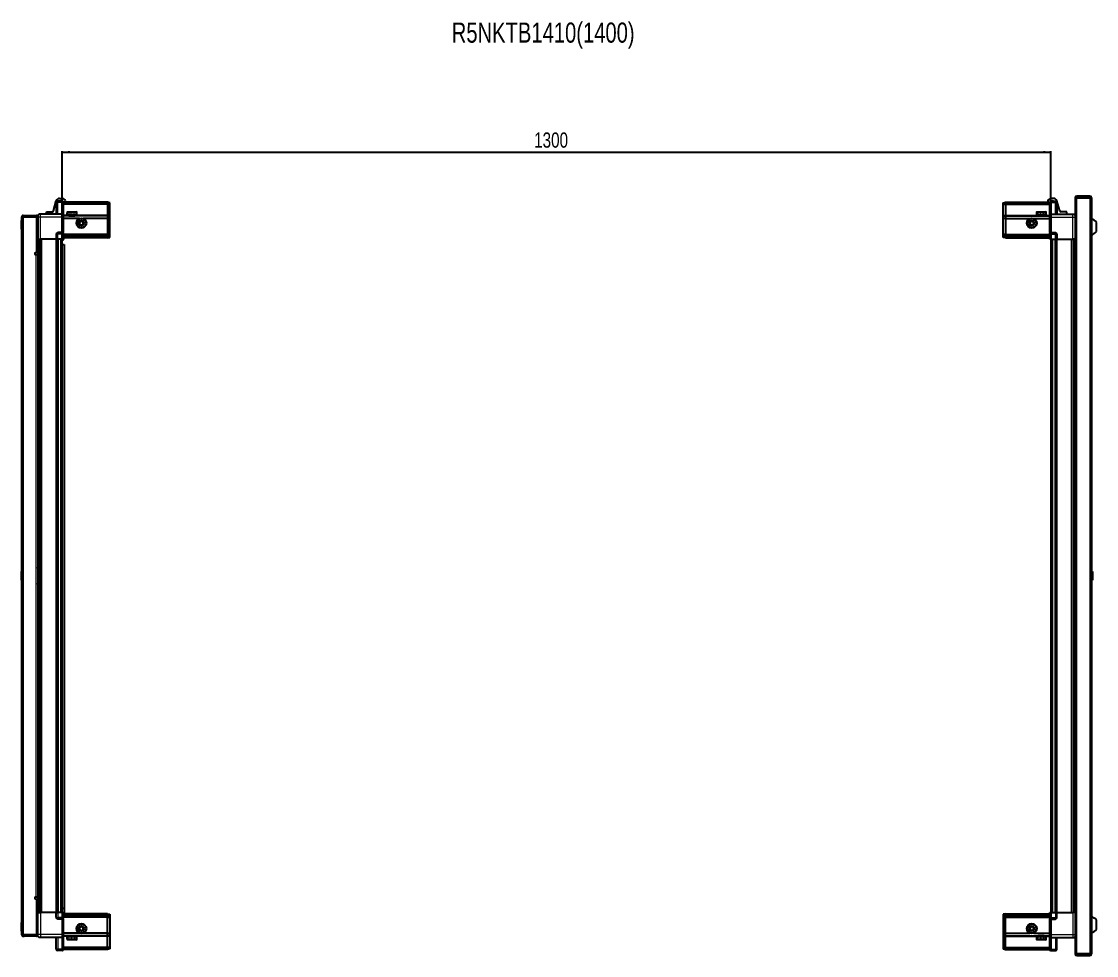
# Model space of a CAD drawing. Header units: millimetres. Extents: x 1219 to 6020, y -1044 to 1906.
# Drawn here: x 3003 to 4416, y 677 to 1906 of the extents above; entities that cross this region are included whole.
import ezdxf

# ---------------------------------------------------------------- set-up
doc = ezdxf.new("R2010")
doc.units = ezdxf.units.MM
doc.layers.add('FORMAT', color=7, linetype='Continuous')
doc.styles.add('SLDTEXTSTYLE0', font='TXT', dxfattribs={"width": 0.75})
doc.dimstyles.new('SLDDIMSTYLE0', dxfattribs={"dimtxt": 20, "dimasz": 10, "dimexe": 0, "dimexo": 0.0625, "dimgap": 5, "dimtad": 2, "dimdec": 1, "dimrnd": 1e-09, "dimzin": 12, "dimdsep": 46, "dimtxsty": 'SLDTEXTSTYLE0', "dimsah": 1, "dimcen": 0.09, "dimadec": 0, "dimazin": 3, "dimtfac": 1, "dimtofl": 0, "dimtmove": 0, "dimatfit": 3, "dimfxl": 0, "dimfrac": 2, "dimtolj": 1, "dimtzin": 12, "dimarcsym": 0})

# ---------------------------------------------------------------- blocks, each defined once
blk = doc.blocks.new('_D_6')
at = {"layer": 'FORMAT'}
for p, q in [((3056.5, 1619.3), (3056.5, 1734.8)), ((3056.5, 1733.8), (4356.5, 1733.8)), ((4356.5, 1619.3), (4356.5, 1734.8))]:
    blk.add_line(p, q, dxfattribs=at)
for points in [[(3056.5, 1733.8), (3066.5, 1732.3), (3066.5, 1735.4)], [(4356.5, 1733.8), (4346.5, 1735.4), (4346.5, 1732.3)]]:
    blk.add_solid(points, dxfattribs=at)
at = {"layer": 'FORMAT', "insert": (3676.9, 1759.6), "char_height": 20, "attachment_point": 1, "style": 'SLDTEXTSTYLE0'}
blk.add_mtext('1300', dxfattribs=at)

msp = doc.modelspace()

# ---------------------------------------------------------------- linework, layer by layer
at = {"color": 7, "linetype": 'Continuous', "lineweight": 25}
for p, q in [((3044.83, 1656.41), (3048.6, 1669.56)), ((3056.61, 1669.32), (3050.61, 1669.32)), ((3052.93, 1672.82), (3056.15, 1672.82)), ((3056.61, 1669.32), (3056.95, 1669.32)), ((3056.61, 1669.32), (3056.61, 1667.32)), ((3057.81, 1668.82), (3056.95, 1669.32)), ((3057.81, 1667.32), (3057.81, 1668.82)), ((3060.48, 1669.56), (3060.98, 1667.82)), ((4352.44, 1669.56), (4351.95, 1667.82)), ((4355.98, 1669.32), (4355.11, 1668.82)), ((4355.11, 1668.82), (4355.11, 1667.32)), ((4356.31, 1669.32), (4355.98, 1669.32)), ((4356.31, 1667.32), (4356.31, 1669.32)), ((4356.31, 1669.32), (4362.31, 1669.32)), ((4360, 1672.82), (4356.77, 1672.82)), ((4368.09, 1656.41), (4364.32, 1669.56)), ((4388.31, 1673.72), (4388.31, 1661.32)), ((4389.81, 1673.72), (4389.81, 1661.32)), ((4390.31, 1660.82), (4390.31, 1673.72)), ((4390.31, 1673.72), (4407.71, 1673.72)), ((4407.71, 1675.82), (4390.41, 1675.82)), ((4407.71, 1674.32), (4390.41, 1674.32)), ((4407.71, 1674.32), (4407.71, 1675.82)), ((4407.71, 1673.72), (4409.81, 1673.72)), ((4409.81, 1673.72), (4409.81, 678.92)), ((3035.66, 1652.32), (3035.66, 1655.32)), ((3035.66, 1655.32), (3043.39, 1655.32)), ((3048.61, 1667.32), (3048.61, 1652.32)), ((3056.61, 1652.52), (3056.61, 1667.32)), ((3056.61, 1652.52), (3056.61, 1667.32)), ((3116.11, 1667.82), (3057.81, 1667.82)), ((3057.81, 1667.32), (3057.81, 1652.52)), ((3116.11, 1665.32), (3057.81, 1665.32)), ((3062.61, 1654.22), (3062.61, 1651.82)), ((3063.41, 1655.02), (3070.58, 1655.02)), ((3070.58, 1655.02), (3074.81, 1655.02)), ((3075.61, 1651.82), (3075.61, 1654.22)), ((3116.11, 1667.82), (3116.11, 1665.32)), ((3119.11, 1667.02), (3116.11, 1667.82)), ((3116.11, 1665.32), (3116.11, 1650.82)), ((3119.11, 1665.17), (3116.11, 1665.32)), ((3119.11, 1665.17), (3119.11, 1667.02)), ((3119.11, 1650.82), (3119.11, 1665.17)), ((4293.81, 1667.02), (4296.81, 1667.82)), ((4293.81, 1665.17), (4293.81, 1667.02)), ((4293.81, 1665.17), (4296.81, 1665.32)), ((4293.81, 1650.82), (4293.81, 1665.17)), ((4296.81, 1667.82), (4296.81, 1665.32)), ((4296.81, 1667.82), (4355.11, 1667.82)), ((4296.81, 1665.32), (4296.81, 1650.82)), ((4296.81, 1665.32), (4355.11, 1665.32)), ((4337.31, 1654.22), (4337.31, 1651.32)), ((4338.11, 1655.02), (4349.51, 1655.02)), ((4350.31, 1651.32), (4350.31, 1654.22)), ((4355.11, 1652.52), (4355.11, 1667.32)), ((4356.31, 1667.32), (4356.31, 1652.52)), ((4364.31, 1667.32), (4364.31, 1652.32)), ((4377.26, 1655.32), (4369.53, 1655.32)), ((4377.26, 1652.32), (4377.26, 1655.32)), ((4388.21, 1660.82), (4388.21, 691.82)), ((4388.21, 1660.82), (4390.31, 1660.82)), ((4388.31, 1661.32), (4389.81, 1661.32)), ((3003.11, 1643.96), (3002.81, 1643.96)), ((3002.81, 1632.39), (3002.81, 1643.96)), ((3004.61, 1648.47), (3003.11, 1648.47)), ((3003.11, 1647.97), (3003.11, 1648.47)), ((3003.11, 704.67), (3003.11, 1647.97)), ((3005.21, 1649.07), (3005.21, 1650.57)), ((3005.21, 1650.57), (3006.11, 1650.57)), ((3005.21, 1649.07), (3006.11, 1649.07)), ((3005.21, 1648.57), (3022.61, 1648.57)), ((3006.11, 1649.07), (3006.11, 1650.57)), ((3006.11, 1650.57), (3022.61, 1650.57)), ((3006.11, 1649.07), (3022.61, 1649.07)), ((3022.61, 1649.07), (3022.61, 1650.57)), ((3024.11, 1648.57), (3022.61, 1648.57)), ((3022.61, 1648.57), (3022.61, 1601.07)), ((3024.11, 1648.32), (3024.11, 1619.32)), ((3056.61, 1652.32), (3027.61, 1652.32)), ((3056.61, 1652.32), (3056.61, 1652.52)), ((3056.61, 1652.32), (3057.81, 1652.32)), ((3056.61, 1648.32), (3056.61, 1652.32)), ((3056.61, 1628.02), (3056.61, 1648.32)), ((3057.81, 1652.52), (3057.81, 1652.32)), ((3057.81, 1652.32), (3057.81, 1648.32)), ((3116.11, 1649.82), (3057.81, 1649.82)), ((3057.81, 1648.32), (3057.81, 1628.02)), ((3079.11, 1646.32), (3057.81, 1646.32)), ((3062.61, 1651.82), (3062.61, 1651.32)), ((3062.61, 1651.32), (3062.75, 1651.32)), ((3062.94, 1651.82), (3062.75, 1651.82)), ((3062.75, 1651.82), (3062.75, 1651.32)), ((3062.75, 1651.32), (3062.94, 1651.32)), ((3062.94, 1651.82), (3062.94, 1651.32)), ((3062.94, 1651.32), (3063.46, 1651.32)), ((3063.86, 1651.82), (3063.46, 1651.82)), ((3063.46, 1651.82), (3063.46, 1651.32)), ((3063.46, 1651.32), (3063.86, 1651.32)), ((3063.86, 1651.82), (3063.86, 1651.32)), ((3063.86, 1651.32), (3064.73, 1651.32)), ((3064.71, 1651.32), (3064.71, 1651.22)), ((3064.71, 1651.22), (3073.51, 1651.22)), ((3065.31, 1651.82), (3064.73, 1651.82)), ((3064.73, 1651.82), (3064.73, 1651.32)), ((3064.73, 1651.32), (3065.31, 1651.32)), ((3065.11, 1650.82), (3065.8, 1650.34)), ((3065.11, 1650.82), (3070.14, 1650.82)), ((3065.8, 1650.34), (3065.11, 1649.86)), ((3065.11, 1649.86), (3065.11, 1649.82)), ((3065.11, 1649.86), (3070.14, 1649.86)), ((3065.31, 1651.82), (3065.31, 1651.32)), ((3065.31, 1651.32), (3066.43, 1651.32)), ((3065.8, 1650.34), (3069.96, 1650.34)), ((3067.12, 1651.82), (3066.43, 1651.82)), ((3066.43, 1651.82), (3066.43, 1651.32)), ((3066.43, 1651.32), (3067.12, 1651.32)), ((3067.12, 1651.82), (3067.12, 1651.32)), ((3067.12, 1651.32), (3068.39, 1651.32)), ((3069.13, 1651.82), (3068.39, 1651.82)), ((3068.39, 1651.82), (3068.39, 1651.32)), ((3068.39, 1651.32), (3068.63, 1651.32)), ((3068.63, 1651.82), (3068.63, 1651.32)), ((3069.12, 1651.82), (3069.12, 1651.32)), ((3069.12, 1651.32), (3069.13, 1651.32)), ((3069.13, 1651.82), (3069.13, 1651.32)), ((3069.13, 1651.32), (3070.43, 1651.32)), ((3069.96, 1650.34), (3072.42, 1650.34)), ((3070.14, 1650.82), (3073.11, 1650.82)), ((3070.14, 1649.86), (3073.11, 1649.86)), ((3071.14, 1651.82), (3070.43, 1651.82)), ((3070.43, 1651.82), (3070.43, 1651.32)), ((3070.48, 1651.82), (3070.48, 1651.32)), ((3070.48, 1651.32), (3071.14, 1651.32)), ((3071.14, 1651.82), (3071.14, 1651.32)), ((3071.14, 1651.32), (3072.33, 1651.32)), ((3072.95, 1651.82), (3072.33, 1651.82)), ((3072.33, 1651.82), (3072.33, 1651.32)), ((3072.33, 1651.32), (3072.95, 1651.32)), ((3072.42, 1650.34), (3073.11, 1650.82)), ((3073.11, 1649.86), (3072.42, 1650.34)), ((3072.95, 1651.82), (3072.95, 1651.32)), ((3072.95, 1651.32), (3073.92, 1651.32)), ((3073.11, 1649.82), (3073.11, 1649.86)), ((3073.51, 1651.22), (3073.51, 1651.32)), ((3074.38, 1651.82), (3073.92, 1651.82)), ((3073.92, 1651.82), (3073.92, 1651.32)), ((3073.92, 1651.32), (3074.38, 1651.32)), ((3074.38, 1651.82), (3074.38, 1651.32)), ((3074.38, 1651.32), (3075.03, 1651.32)), ((3075.3, 1651.82), (3075.03, 1651.82)), ((3075.03, 1651.82), (3075.03, 1651.32)), ((3075.03, 1651.32), (3075.3, 1651.32)), ((3075.3, 1651.82), (3075.3, 1651.32)), ((3075.3, 1651.32), (3075.57, 1651.32)), ((3075.61, 1651.82), (3075.57, 1651.82)), ((3075.57, 1651.82), (3075.57, 1651.32)), ((3075.57, 1651.32), (3075.61, 1651.32)), ((3075.61, 1651.82), (3075.61, 1651.32)), ((3116.11, 1646.32), (3084.11, 1646.32)), ((3116.11, 1650.82), (3116.11, 1649.82)), ((3116.11, 1649.82), (3116.11, 1646.32)), ((3119.11, 1649.02), (3116.11, 1649.82)), ((3116.11, 1646.32), (3116.11, 1625.82)), ((3116.11, 1646.32), (3119.11, 1645.99)), ((3119.11, 1649.02), (3119.11, 1650.82)), ((3119.11, 1645.99), (3119.11, 1649.02)), ((3119.11, 1625.82), (3119.11, 1645.99)), ((4293.81, 1649.02), (4293.81, 1650.82)), ((4293.81, 1649.02), (4296.81, 1649.82)), ((4293.81, 1645.99), (4293.81, 1649.02)), ((4296.81, 1646.32), (4293.81, 1645.99)), ((4293.81, 1625.82), (4293.81, 1645.99)), ((4296.81, 1650.82), (4296.81, 1649.82)), ((4296.81, 1649.82), (4296.81, 1646.32)), ((4296.81, 1649.82), (4355.11, 1649.82)), ((4296.81, 1646.32), (4296.81, 1625.82)), ((4296.81, 1646.32), (4328.81, 1646.32)), ((4333.81, 1646.32), (4355.11, 1646.32)), ((4337.31, 1651.32), (4337.35, 1651.32)), ((4337.47, 1651.82), (4337.35, 1651.82)), ((4337.35, 1651.82), (4337.35, 1651.32)), ((4337.35, 1651.32), (4337.47, 1651.32)), ((4337.47, 1651.82), (4337.47, 1651.32)), ((4337.47, 1651.32), (4337.88, 1651.32)), ((4338.22, 1651.82), (4337.88, 1651.82)), ((4337.88, 1651.82), (4337.88, 1651.32)), ((4337.88, 1651.32), (4338.22, 1651.32)), ((4338.22, 1651.82), (4338.22, 1651.32)), ((4338.22, 1651.32), (4338.99, 1651.32)), ((4339.52, 1651.82), (4338.99, 1651.82)), ((4338.99, 1651.82), (4338.99, 1651.32)), ((4338.99, 1651.32), (4339.52, 1651.32)), ((4339.41, 1651.32), (4339.41, 1651.22)), ((4339.41, 1651.22), (4348.21, 1651.22)), ((4339.52, 1651.82), (4339.52, 1651.32)), ((4339.52, 1651.32), (4340.57, 1651.32)), ((4339.81, 1650.82), (4340.5, 1650.34)), ((4339.81, 1650.82), (4347.81, 1650.82)), ((4340.5, 1650.34), (4339.81, 1649.86)), ((4339.81, 1649.86), (4339.81, 1649.82)), ((4339.81, 1649.86), (4347.81, 1649.86)), ((4340.5, 1650.34), (4347.12, 1650.34)), ((4341.23, 1651.82), (4340.57, 1651.82)), ((4340.57, 1651.82), (4340.57, 1651.32)), ((4340.57, 1651.32), (4341.23, 1651.32)), ((4341.23, 1651.82), (4341.23, 1651.32)), ((4341.23, 1651.32), (4342.47, 1651.32)), ((4343.2, 1651.82), (4342.47, 1651.82)), ((4342.47, 1651.82), (4342.47, 1651.32)), ((4342.47, 1651.32), (4342.91, 1651.32)), ((4342.91, 1651.82), (4342.91, 1651.32)), ((4343.2, 1651.82), (4343.2, 1651.32)), ((4343.2, 1651.32), (4344.5, 1651.32)), ((4345.23, 1651.82), (4344.5, 1651.82)), ((4344.5, 1651.82), (4344.5, 1651.32)), ((4344.77, 1651.82), (4344.77, 1651.32)), ((4344.77, 1651.32), (4345.23, 1651.32)), ((4345.23, 1651.82), (4345.23, 1651.32)), ((4345.23, 1651.32), (4346.47, 1651.32)), ((4347.12, 1651.82), (4346.47, 1651.82)), ((4346.47, 1651.82), (4346.47, 1651.32)), ((4346.47, 1651.32), (4347.12, 1651.32)), ((4347.12, 1651.82), (4347.12, 1651.32)), ((4347.12, 1651.32), (4348.17, 1651.32)), ((4347.12, 1650.34), (4347.81, 1650.82)), ((4347.81, 1649.86), (4347.12, 1650.34)), ((4347.81, 1649.82), (4347.81, 1649.86)), ((4348.69, 1651.82), (4348.17, 1651.82)), ((4348.17, 1651.82), (4348.17, 1651.32)), ((4348.17, 1651.32), (4348.69, 1651.32)), ((4348.21, 1651.22), (4348.21, 1651.32)), ((4348.69, 1651.82), (4348.69, 1651.32)), ((4348.69, 1651.32), (4349.45, 1651.32)), ((4349.78, 1651.82), (4349.45, 1651.82)), ((4349.45, 1651.82), (4349.45, 1651.32)), ((4349.45, 1651.32), (4349.78, 1651.32)), ((4349.78, 1651.82), (4349.78, 1651.32)), ((4349.78, 1651.32), (4350.17, 1651.32)), ((4350.28, 1651.82), (4350.17, 1651.82)), ((4350.17, 1651.82), (4350.17, 1651.32)), ((4350.17, 1651.32), (4350.28, 1651.32)), ((4350.28, 1651.82), (4350.28, 1651.32)), ((4350.28, 1651.32), (4350.31, 1651.32)), ((4355.11, 1652.32), (4355.11, 1652.52)), ((4356.31, 1652.32), (4355.11, 1652.32)), ((4355.11, 1648.32), (4355.11, 1652.32)), ((4355.11, 1628.02), (4355.11, 1648.32)), ((4356.31, 1652.52), (4356.31, 1652.32)), ((4356.31, 1652.32), (4356.31, 1648.32)), ((4356.31, 1652.32), (4385.31, 1652.32)), ((4356.31, 1648.32), (4356.31, 1628.02)), ((4416.41, 1629.32), (4416.41, 1641.32)), ((3002.81, 1632.39), (3003.11, 1632.39)), ((3048.61, 1625.82), (3048.61, 1619.32)), ((3056.61, 1627.82), (3050.61, 1627.82)), ((3056.61, 1627.82), (3056.61, 1628.02)), ((3056.61, 1627.82), (3056.61, 1625.82)), ((3056.61, 1627.82), (3057.81, 1627.82)), ((3056.61, 1619.32), (3056.61, 1625.82)), ((3056.61, 1619.32), (3056.61, 1625.82)), ((3056.95, 1619.32), (3056.95, 1625.82)), ((3057.81, 1628.02), (3057.81, 1627.82)), ((3057.81, 1627.15), (3057.81, 1627.82)), ((3057.81, 1627.15), (3057.81, 1619.32)), ((3116.11, 1625.82), (3116.11, 1624.82)), ((3119.11, 1624.02), (3119.11, 1625.82)), ((4293.81, 1624.02), (4293.81, 1625.82)), ((4296.81, 1625.82), (4296.81, 1624.82)), ((4355.11, 1627.82), (4355.11, 1628.02)), ((4356.31, 1627.82), (4355.11, 1627.82)), ((4355.11, 1627.82), (4355.11, 1627.15)), ((4355.11, 1619.32), (4355.11, 1627.15)), ((4355.98, 1625.82), (4355.98, 1619.32)), ((4356.31, 1628.02), (4356.31, 1627.82)), ((4356.31, 1625.82), (4356.31, 1627.82)), ((4356.31, 1625.82), (4356.31, 1627.82)), ((4356.31, 1627.82), (4362.31, 1627.82)), ((4356.31, 1625.82), (4356.31, 1619.32)), ((4364.31, 1625.82), (4364.31, 1619.32)), ((3022.61, 1622.07), (3024.11, 1622.07)), ((3024.11, 1619.32), (3022.61, 1619.32)), ((3024.76, 733.32), (3024.76, 1619.32)), ((3026.55, 1619.32), (3026.55, 733.32)), ((3026.59, 1619.32), (3026.59, 733.32)), ((3048.61, 1619.32), (3027.61, 1619.32)), ((3048.61, 1619.32), (3050.61, 1619.32)), ((3049.26, 733.32), (3049.26, 1619.32)), ((3056.61, 1619.32), (3050.61, 1619.32)), ((3056.46, 733.32), (3056.46, 1619.32)), ((3056.46, 1612.32), (3058.96, 1612.32)), ((3056.61, 1619.32), (3056.95, 1619.32)), ((3056.61, 1619.32), (3056.61, 1619.32)), ((3057.81, 1619.32), (3056.95, 1619.32)), ((3056.95, 1619.32), (3056.95, 1619.32)), ((3116.11, 1624.82), (3057.81, 1624.82)), ((3116.11, 1623.82), (3057.81, 1623.82)), ((3116.11, 1622.32), (3057.81, 1622.32)), ((3116.11, 1620.82), (3057.81, 1620.82)), ((3058.96, 1612.32), (3058.96, 738.82)), ((3116.11, 1624.82), (3116.11, 1623.82)), ((3116.11, 1624.82), (3119.11, 1624.02)), ((3116.11, 1623.82), (3116.11, 1622.32)), ((3116.11, 1623.82), (3119.11, 1623.28)), ((3116.11, 1622.32), (3119.11, 1622.78)), ((3116.11, 1622.32), (3116.11, 1620.82)), ((3116.11, 1620.82), (3119.11, 1621.63)), ((3119.11, 1623.28), (3119.11, 1624.02)), ((3119.11, 1622.78), (3119.11, 1623.28)), ((3119.11, 1621.63), (3119.11, 1622.78)), ((4296.81, 1624.82), (4293.81, 1624.02)), ((4293.81, 1623.28), (4293.81, 1624.02)), ((4296.81, 1623.82), (4293.81, 1623.28)), ((4293.81, 1622.78), (4293.81, 1623.28)), ((4296.81, 1622.32), (4293.81, 1622.78)), ((4293.81, 1621.63), (4293.81, 1622.78)), ((4296.81, 1620.82), (4293.81, 1621.63)), ((4296.81, 1624.82), (4296.81, 1623.82)), ((4296.81, 1624.82), (4355.11, 1624.82)), ((4296.81, 1623.82), (4355.11, 1623.82)), ((4296.81, 1623.82), (4296.81, 1622.32)), ((4296.81, 1622.32), (4296.81, 1620.82)), ((4296.81, 1622.32), (4355.11, 1622.32)), ((4296.81, 1620.82), (4355.11, 1620.82)), ((4355.98, 1619.32), (4355.11, 1619.32)), ((4356.31, 1619.32), (4355.98, 1619.32)), ((4356.31, 1619.32), (4362.31, 1619.32)), ((4356.46, 1619.32), (4356.46, 733.32)), ((4364.31, 1619.32), (4362.31, 1619.32)), ((4363.66, 1619.32), (4363.66, 733.32)), ((4364.31, 1619.32), (4385.31, 1619.32)), ((4386.33, 733.32), (4386.33, 1619.32)), ((4386.37, 733.32), (4386.37, 1619.32)), ((4388.16, 1619.32), (4388.16, 733.32)), ((3022.61, 1601.07), (3021.26, 1601.07)), ((3021.26, 1599.07), (3022.01, 1599.07)), ((3022.01, 1599.07), (3024.11, 1599.07)), ((3024.11, 1599.07), (3024.11, 753.57)), ((3003.11, 1182.11), (3002.81, 1182.11)), ((3002.81, 1170.54), (3002.81, 1182.11)), ((3024.61, 1185.82), (3024.61, 1166.82)), ((4410.8, 1182.11), (4409.81, 1181.12)), ((4411.31, 1182.11), (4410.8, 1182.11)), ((4410.8, 1182.11), (4410.8, 1170.54)), ((4411.31, 1182.11), (4411.31, 1170.54)), ((3002.81, 1170.54), (3003.11, 1170.54)), ((4409.81, 1171.52), (4410.8, 1170.54)), ((4410.8, 1170.54), (4411.31, 1170.54)), ((3022.01, 753.57), (3021.26, 753.57)), ((3021.26, 751.57), (3022.61, 751.57)), ((3024.11, 753.57), (3022.01, 753.57)), ((3022.61, 751.57), (3022.61, 704.07)), ((3058.96, 738.82), (3056.46, 738.82)), ((3058.96, 738.82), (3058.96, 731.82)), ((3024.11, 733.32), (3022.61, 733.32)), ((3024.11, 730.57), (3022.61, 730.57)), ((3024.11, 704.32), (3024.11, 733.32)), ((3048.61, 733.32), (3027.61, 733.32)), ((3048.61, 726.82), (3048.61, 733.32)), ((3048.61, 733.32), (3050.61, 733.32)), ((3056.61, 733.32), (3050.61, 733.32)), ((3056.61, 724.82), (3050.61, 724.82)), ((3056.61, 726.82), (3056.61, 733.32)), ((3056.61, 733.32), (3056.95, 733.32)), ((3056.61, 726.82), (3056.61, 724.82)), ((3056.61, 726.82), (3056.61, 724.82)), ((3056.61, 724.82), (3057.81, 724.82)), ((3056.61, 724.62), (3056.61, 724.82)), ((3056.61, 704.32), (3056.61, 724.62)), ((3056.95, 726.82), (3056.95, 733.32)), ((3056.95, 733.32), (3057.81, 733.32)), ((3057.81, 733.32), (3057.81, 725.5)), ((3116.11, 731.82), (3057.81, 731.82)), ((3116.11, 730.32), (3057.81, 730.32)), ((3116.11, 728.82), (3057.81, 728.82)), ((3116.11, 727.82), (3057.81, 727.82)), ((3057.81, 724.82), (3057.81, 725.5)), ((3057.81, 724.82), (3057.81, 724.62)), ((3057.81, 724.62), (3057.81, 704.32)), ((3116.11, 730.32), (3116.11, 731.82)), ((3116.11, 731.82), (3119.11, 731.02)), ((3116.11, 728.82), (3116.11, 730.32)), ((3116.11, 730.32), (3119.11, 729.87)), ((3116.11, 728.82), (3119.11, 729.37)), ((3116.11, 727.82), (3116.11, 728.82)), ((3116.11, 727.82), (3119.11, 728.63)), ((3116.11, 726.82), (3116.11, 727.82)), ((3116.11, 706.32), (3116.11, 726.82)), ((3119.11, 731.02), (3119.11, 729.87)), ((3119.11, 729.87), (3119.11, 729.37)), ((3119.11, 729.37), (3119.11, 728.63)), ((3119.11, 728.63), (3119.11, 726.82)), ((3119.11, 726.82), (3119.11, 706.66)), ((4296.81, 731.82), (4293.81, 731.02)), ((4293.81, 731.02), (4293.81, 729.87)), ((4296.81, 730.32), (4293.81, 729.87)), ((4293.81, 729.87), (4293.81, 729.37)), ((4296.81, 728.82), (4293.81, 729.37)), ((4293.81, 729.37), (4293.81, 728.63)), ((4296.81, 727.82), (4293.81, 728.63)), ((4293.81, 728.63), (4293.81, 726.82)), ((4293.81, 726.82), (4293.81, 706.66)), ((4296.81, 730.32), (4296.81, 731.82)), ((4296.81, 731.82), (4355.11, 731.82)), ((4296.81, 730.32), (4355.11, 730.32)), ((4296.81, 728.82), (4296.81, 730.32)), ((4296.81, 728.82), (4355.11, 728.82)), ((4296.81, 727.82), (4296.81, 728.82)), ((4296.81, 727.82), (4355.11, 727.82)), ((4296.81, 726.82), (4296.81, 727.82)), ((4296.81, 706.32), (4296.81, 726.82)), ((4355.11, 725.5), (4355.11, 733.32)), ((4355.11, 733.32), (4355.98, 733.32)), ((4355.11, 725.5), (4355.11, 724.82)), ((4356.31, 724.82), (4355.11, 724.82)), ((4355.11, 724.62), (4355.11, 724.82)), ((4355.11, 704.32), (4355.11, 724.62)), ((4355.98, 733.32), (4355.98, 733.32)), ((4355.98, 733.32), (4355.98, 726.82)), ((4356.31, 733.32), (4355.98, 733.32)), ((4356.31, 733.32), (4356.31, 726.82)), ((4356.31, 733.32), (4356.31, 733.32)), ((4356.31, 733.32), (4356.31, 726.82)), ((4356.31, 733.32), (4362.31, 733.32)), ((4356.31, 724.82), (4356.31, 726.82)), ((4356.31, 724.82), (4356.31, 724.62)), ((4356.31, 724.82), (4362.31, 724.82)), ((4356.31, 724.62), (4356.31, 704.32)), ((4364.31, 733.32), (4362.31, 733.32)), ((4364.31, 726.82), (4364.31, 733.32)), ((4364.31, 733.32), (4385.31, 733.32)), ((4416.41, 711.32), (4416.41, 723.32)), ((3003.11, 720.26), (3002.81, 720.26)), ((3002.81, 710.58), (3002.81, 720.26)), ((3002.81, 708.69), (3002.81, 710.58)), ((3002.81, 708.69), (3003.11, 708.69)), ((3003.11, 704.17), (3003.11, 704.67)), ((3004.61, 704.17), (3003.11, 704.17)), ((3022.61, 704.07), (3005.21, 704.07)), ((3005.21, 703.57), (3005.21, 702.07)), ((3005.21, 703.57), (3006.11, 703.57)), ((3005.21, 702.07), (3006.11, 702.07)), ((3006.11, 703.57), (3006.11, 702.07)), ((3022.61, 703.57), (3006.11, 703.57)), ((3022.61, 702.07), (3006.11, 702.07)), ((3022.61, 704.07), (3024.11, 704.07)), ((3022.61, 703.57), (3022.61, 702.07)), ((3056.61, 700.32), (3027.61, 700.32)), ((3048.61, 685.32), (3048.61, 700.32)), ((3056.61, 700.32), (3056.61, 704.32)), ((3056.61, 700.32), (3057.81, 700.32)), ((3056.61, 700.12), (3056.61, 700.32)), ((3056.61, 685.32), (3056.61, 700.12)), ((3079.11, 706.32), (3057.81, 706.32)), ((3057.81, 704.32), (3057.81, 700.32)), ((3116.11, 702.82), (3057.81, 702.82)), ((3057.81, 700.32), (3057.81, 700.12)), ((3057.81, 700.12), (3057.81, 685.32)), ((3062.61, 701.32), (3062.61, 698.42)), ((3062.71, 701.32), (3062.61, 701.32)), ((3062.71, 700.82), (3062.71, 701.32)), ((3062.87, 701.32), (3062.71, 701.32)), ((3062.71, 700.82), (3062.87, 700.82)), ((3062.87, 700.82), (3062.87, 701.32)), ((3063.36, 701.32), (3062.87, 701.32)), ((3063.36, 700.82), (3063.36, 701.32)), ((3063.75, 701.32), (3063.36, 701.32)), ((3063.36, 700.82), (3063.75, 700.82)), ((3063.56, 697.62), (3063.41, 697.62)), ((3074.81, 697.62), (3063.56, 697.62)), ((3063.75, 700.82), (3063.75, 701.32)), ((3064.58, 701.32), (3063.75, 701.32)), ((3064.58, 700.82), (3064.58, 701.32)), ((3065.14, 701.32), (3064.58, 701.32)), ((3064.58, 700.82), (3065.14, 700.82)), ((3064.71, 701.42), (3064.71, 701.32)), ((3070.11, 701.42), (3064.71, 701.42)), ((3065.11, 702.82), (3065.11, 702.79)), ((3065.11, 702.79), (3065.8, 702.31)), ((3065.22, 702.79), (3065.11, 702.79)), ((3065.8, 702.31), (3065.11, 701.82)), ((3065.22, 701.82), (3065.11, 701.82)), ((3065.14, 700.82), (3065.14, 701.32)), ((3066.25, 701.32), (3065.14, 701.32)), ((3073.11, 702.79), (3065.22, 702.79)), ((3073.11, 701.82), (3065.22, 701.82)), ((3065.89, 702.31), (3065.8, 702.31)), ((3072.42, 702.31), (3065.89, 702.31)), ((3066.25, 700.82), (3066.25, 701.32)), ((3066.93, 701.32), (3066.25, 701.32)), ((3066.25, 700.82), (3066.93, 700.82)), ((3066.93, 700.82), (3066.93, 701.32)), ((3068.19, 701.32), (3066.93, 701.32)), ((3068.19, 700.82), (3068.19, 701.32)), ((3068.49, 701.32), (3068.19, 701.32)), ((3068.19, 700.82), (3068.93, 700.82)), ((3068.49, 700.82), (3068.49, 701.32)), ((3068.93, 700.82), (3068.93, 701.32)), ((3070.22, 701.32), (3068.93, 701.32)), ((3073.51, 701.42), (3070.11, 701.42)), ((3070.22, 700.82), (3070.22, 701.32)), ((3070.22, 700.82), (3070.94, 700.82)), ((3070.35, 700.82), (3070.35, 701.32)), ((3070.94, 701.32), (3070.35, 701.32)), ((3070.94, 700.82), (3070.94, 701.32)), ((3072.15, 701.32), (3070.94, 701.32)), ((3072.15, 700.82), (3072.15, 701.32)), ((3072.78, 701.32), (3072.15, 701.32)), ((3072.15, 700.82), (3072.78, 700.82)), ((3072.42, 702.31), (3073.11, 702.79)), ((3073.11, 701.82), (3072.42, 702.31)), ((3072.78, 700.82), (3072.78, 701.32)), ((3073.78, 701.32), (3072.78, 701.32)), ((3073.11, 702.79), (3073.11, 702.82)), ((3073.51, 701.32), (3073.51, 701.42)), ((3073.78, 700.82), (3073.78, 701.32)), ((3074.26, 701.32), (3073.78, 701.32)), ((3073.78, 700.82), (3074.26, 700.82)), ((3074.26, 700.82), (3074.26, 701.32)), ((3074.95, 701.32), (3074.26, 701.32)), ((3074.95, 700.82), (3074.95, 701.32)), ((3075.23, 701.32), (3074.95, 701.32)), ((3074.95, 700.82), (3075.23, 700.82)), ((3075.23, 700.82), (3075.23, 701.32)), ((3075.55, 701.32), (3075.23, 701.32)), ((3075.55, 700.82), (3075.55, 701.32)), ((3075.61, 701.32), (3075.55, 701.32)), ((3075.55, 700.82), (3075.61, 700.82)), ((3075.61, 698.42), (3075.61, 701.32)), ((3075.61, 700.82), (3075.61, 701.32)), ((3075.61, 701.32), (3075.61, 701.32)), ((3116.11, 706.32), (3084.11, 706.32)), ((3116.11, 706.32), (3119.11, 706.66)), ((3116.11, 702.82), (3116.11, 706.32)), ((3119.11, 703.63), (3116.11, 702.82)), ((3116.11, 701.82), (3116.11, 702.82)), ((3116.11, 687.32), (3116.11, 701.82)), ((3119.11, 706.66), (3119.11, 703.63)), ((3119.11, 703.63), (3119.11, 701.82)), ((3119.11, 701.82), (3119.11, 687.48)), ((4296.81, 706.32), (4293.81, 706.66)), ((4293.81, 706.66), (4293.81, 703.63)), ((4293.81, 703.63), (4296.81, 702.82)), ((4293.81, 703.63), (4293.81, 701.82)), ((4293.81, 701.82), (4293.81, 687.48)), ((4296.81, 706.32), (4328.81, 706.32)), ((4296.81, 702.82), (4296.81, 706.32)), ((4296.81, 702.82), (4355.11, 702.82)), ((4296.81, 701.82), (4296.81, 702.82)), ((4296.81, 687.32), (4296.81, 701.82)), ((4333.81, 706.32), (4355.11, 706.32)), ((4337.31, 701.32), (4337.31, 698.42)), ((4337.33, 701.32), (4337.31, 701.32)), ((4337.33, 700.82), (4337.33, 701.32)), ((4337.43, 701.32), (4337.33, 701.32)), ((4337.33, 700.82), (4337.43, 700.82)), ((4337.43, 700.82), (4337.43, 701.32)), ((4337.8, 701.32), (4337.43, 701.32)), ((4337.8, 700.82), (4337.8, 701.32)), ((4338.12, 701.32), (4337.8, 701.32)), ((4337.8, 700.82), (4338.12, 700.82)), ((4349.51, 697.62), (4338.11, 697.62)), ((4338.12, 700.82), (4338.12, 701.32)), ((4338.86, 701.32), (4338.12, 701.32)), ((4338.86, 700.82), (4338.86, 701.32)), ((4339.37, 701.32), (4338.86, 701.32)), ((4338.86, 700.82), (4339.37, 700.82)), ((4339.37, 700.82), (4339.37, 701.32)), ((4340.4, 701.32), (4339.37, 701.32)), ((4339.41, 701.42), (4339.41, 701.32)), ((4348.21, 701.42), (4339.41, 701.42)), ((4339.81, 702.82), (4339.81, 702.79)), ((4339.81, 702.79), (4340.5, 702.31)), ((4347.81, 702.79), (4339.81, 702.79)), ((4340.5, 702.31), (4339.81, 701.82)), ((4347.81, 701.82), (4339.81, 701.82)), ((4340.4, 700.82), (4340.4, 701.32)), ((4341.05, 701.32), (4340.4, 701.32)), ((4340.4, 700.82), (4341.05, 700.82)), ((4347.12, 702.31), (4340.5, 702.31)), ((4341.05, 700.82), (4341.05, 701.32)), ((4342.28, 701.32), (4341.05, 701.32)), ((4342.28, 700.82), (4342.28, 701.32)), ((4342.77, 701.32), (4342.28, 701.32)), ((4342.28, 700.82), (4343, 700.82)), ((4342.77, 700.82), (4342.77, 701.32)), ((4343, 700.82), (4343, 701.32)), ((4344.3, 701.32), (4343, 701.32)), ((4344.3, 700.82), (4344.3, 701.32)), ((4344.3, 700.82), (4345.04, 700.82)), ((4344.64, 700.82), (4344.64, 701.32)), ((4345.04, 701.32), (4344.64, 701.32)), ((4345.04, 700.82), (4345.04, 701.32)), ((4346.28, 701.32), (4345.04, 701.32)), ((4346.28, 700.82), (4346.28, 701.32)), ((4346.95, 701.32), (4346.28, 701.32)), ((4346.28, 700.82), (4346.95, 700.82)), ((4346.95, 700.82), (4346.95, 701.32)), ((4348.02, 701.32), (4346.95, 701.32)), ((4347.12, 702.31), (4347.81, 702.79)), ((4347.81, 701.82), (4347.12, 702.31)), ((4347.81, 702.79), (4347.81, 702.82)), ((4348.02, 700.82), (4348.02, 701.32)), ((4348.55, 701.32), (4348.02, 701.32)), ((4348.02, 700.82), (4348.55, 700.82)), ((4348.21, 701.32), (4348.21, 701.42)), ((4348.55, 700.82), (4348.55, 701.32)), ((4349.34, 701.32), (4348.55, 701.32)), ((4349.34, 700.82), (4349.34, 701.32)), ((4349.7, 701.32), (4349.34, 701.32)), ((4349.34, 700.82), (4349.7, 700.82)), ((4349.7, 700.82), (4349.7, 701.32)), ((4350.13, 701.32), (4349.7, 701.32)), ((4350.13, 700.82), (4350.13, 701.32)), ((4350.26, 701.32), (4350.13, 701.32)), ((4350.13, 700.82), (4350.26, 700.82)), ((4350.26, 700.82), (4350.26, 701.32)), ((4350.31, 701.32), (4350.26, 701.32)), ((4350.31, 698.42), (4350.31, 701.32)), ((4355.11, 700.32), (4355.11, 704.32)), ((4356.31, 700.32), (4355.11, 700.32)), ((4355.11, 700.12), (4355.11, 700.32)), ((4355.11, 685.32), (4355.11, 700.12)), ((4356.31, 704.32), (4356.31, 700.32)), ((4356.31, 700.32), (4356.31, 700.12)), ((4356.31, 700.32), (4385.31, 700.32)), ((4356.31, 700.12), (4356.31, 685.32)), ((4356.31, 700.12), (4356.31, 685.32)), ((4364.31, 685.32), (4364.31, 700.32)), ((3056.61, 683.32), (3050.61, 683.32)), ((3056.61, 685.32), (3056.61, 683.32)), ((3056.61, 683.32), (3056.95, 683.32)), ((3056.61, 683.32), (3056.61, 683.32)), ((3056.61, 683.32), (3056.95, 683.32)), ((3056.95, 683.32), (3057.81, 683.82)), ((3056.95, 683.32), (3057.81, 683.82)), ((3116.11, 687.32), (3057.81, 687.32)), ((3057.81, 683.82), (3057.81, 685.32)), ((3116.11, 684.82), (3057.81, 684.82)), ((3119.11, 687.48), (3116.11, 687.32)), ((3116.11, 684.82), (3116.11, 687.32)), ((3119.11, 685.63), (3116.11, 684.82)), ((3119.11, 687.48), (3119.11, 685.63)), ((4293.81, 687.48), (4296.81, 687.32)), ((4293.81, 687.48), (4293.81, 685.63)), ((4293.81, 685.63), (4296.81, 684.82)), ((4296.81, 687.32), (4355.11, 687.32)), ((4296.81, 684.82), (4296.81, 687.32)), ((4296.81, 684.82), (4355.11, 684.82)), ((4355.11, 685.32), (4355.11, 683.82)), ((4355.11, 683.82), (4355.98, 683.32)), ((4356.31, 683.32), (4355.98, 683.32)), ((4356.31, 683.32), (4356.31, 685.32)), ((4356.31, 683.32), (4362.31, 683.32)), ((4390.31, 691.82), (4388.21, 691.82)), ((4388.31, 691.32), (4389.81, 691.32)), ((4388.31, 691.32), (4388.31, 678.92)), ((4389.81, 691.32), (4389.81, 678.92)), ((4390.31, 678.92), (4390.31, 691.82)), ((4407.71, 678.92), (4390.31, 678.92)), ((4409.81, 678.92), (4407.71, 678.92)), ((4390.41, 678.32), (4407.71, 678.32)), ((4390.41, 676.82), (4407.71, 676.82)), ((4407.71, 678.32), (4407.71, 676.82))]:
    msp.add_line(p, q, dxfattribs=at)
at = {"color": 8, "linetype": 'Continuous', "lineweight": 18}
for p, q in [((3050.61, 1667.32), (3050.61, 1669.32)), ((4362.31, 1667.32), (4362.31, 1669.32)), ((4389.81, 1673.72), (4388.31, 1673.72)), ((4390.41, 1674.32), (4390.41, 1675.82)), ((4407.71, 1673.72), (4407.71, 678.92)), ((3050.61, 1667.32), (3048.61, 1667.32)), ((3050.61, 1652.32), (3050.61, 1667.32)), ((3056.61, 1667.32), (3050.61, 1667.32)), ((3056.61, 1667.32), (3057.81, 1667.32)), ((3062.61, 1654.22), (3070.78, 1654.22)), ((3070.78, 1654.22), (3075.61, 1654.22)), ((4337.31, 1654.22), (4350.31, 1654.22)), ((4356.31, 1667.32), (4355.11, 1667.32)), ((4356.31, 1667.32), (4362.31, 1667.32)), ((4362.31, 1652.32), (4362.31, 1667.32)), ((4362.31, 1667.32), (4364.31, 1667.32)), ((4390.31, 1660.82), (4390.31, 691.82)), ((3005.21, 1648.57), (3005.21, 704.07)), ((3027.61, 1619.32), (3027.61, 1648.32)), ((3056.61, 1648.32), (3027.61, 1648.32)), ((3056.61, 1652.52), (3057.81, 1652.52)), ((3056.61, 1648.32), (3057.81, 1648.32)), ((3065.11, 1650.82), (3057.81, 1650.82)), ((3116.11, 1650.82), (3073.11, 1650.82)), ((3119.11, 1650.82), (3116.11, 1650.82)), ((4293.81, 1650.82), (4296.81, 1650.82)), ((4296.81, 1650.82), (4339.81, 1650.82)), ((4347.81, 1650.82), (4355.11, 1650.82)), ((4355.11, 1652.52), (4356.31, 1652.52)), ((4356.31, 1648.32), (4355.11, 1648.32)), ((4356.31, 1648.32), (4385.31, 1648.32)), ((4385.31, 1619.32), (4385.31, 1648.32)), ((3048.61, 1625.82), (3050.61, 1625.82)), ((3050.61, 1625.82), (3050.61, 1627.82)), ((3050.61, 1619.32), (3050.61, 1625.82)), ((3056.61, 1625.82), (3050.61, 1625.82)), ((3056.61, 1628.02), (3057.81, 1628.02)), ((3056.61, 1625.82), (3056.95, 1625.82)), ((3116.11, 1625.82), (3057.81, 1625.82)), ((3116.11, 1625.82), (3119.11, 1625.82)), ((4296.81, 1625.82), (4293.81, 1625.82)), ((4296.81, 1625.82), (4355.11, 1625.82)), ((4355.11, 1628.02), (4356.31, 1628.02)), ((4356.31, 1625.82), (4355.98, 1625.82)), ((4356.31, 1625.82), (4362.31, 1625.82)), ((4362.31, 1625.82), (4362.31, 1627.82)), ((4362.31, 1619.32), (4362.31, 1625.82)), ((4364.31, 1625.82), (4362.31, 1625.82)), ((3024.11, 1599.07), (3024.11, 1619.32)), ((3025.35, 1619.32), (3025.35, 733.32)), ((3027.79, 733.32), (3027.79, 1619.32)), ((3029.21, 1619.32), (3029.21, 733.32)), ((3048.61, 733.32), (3048.61, 1619.32)), ((3051.26, 733.32), (3051.26, 1619.32)), ((3054.46, 733.32), (3054.46, 1619.32)), ((3056.61, 1619.32), (3056.95, 1619.32)), ((4358.46, 1619.32), (4358.46, 733.32)), ((4361.66, 1619.32), (4361.66, 733.32)), ((4364.31, 1619.32), (4364.31, 733.32)), ((4383.71, 733.32), (4383.71, 1619.32)), ((4385.13, 1619.32), (4385.13, 733.32)), ((4387.58, 733.32), (4387.58, 1619.32)), ((3022.01, 753.57), (3022.01, 1599.07)), ((3024.11, 733.32), (3024.11, 753.57)), ((3027.61, 733.32), (3027.61, 704.32)), ((3048.61, 726.82), (3050.61, 726.82)), ((3050.61, 733.32), (3050.61, 726.82)), ((3050.61, 726.82), (3050.61, 724.82)), ((3056.61, 726.82), (3050.61, 726.82)), ((3056.61, 726.82), (3056.95, 726.82)), ((3057.81, 724.62), (3056.61, 724.62)), ((3116.11, 726.82), (3057.81, 726.82)), ((3116.11, 726.82), (3119.11, 726.82)), ((4296.81, 726.82), (4293.81, 726.82)), ((4296.81, 726.82), (4355.11, 726.82)), ((4356.31, 724.62), (4355.11, 724.62)), ((4356.31, 733.32), (4355.98, 733.32)), ((4356.31, 726.82), (4355.98, 726.82)), ((4356.31, 726.82), (4362.31, 726.82)), ((4362.31, 733.32), (4362.31, 726.82)), ((4364.31, 726.82), (4362.31, 726.82)), ((4362.31, 726.82), (4362.31, 724.82)), ((4385.31, 733.32), (4385.31, 704.32)), ((3056.61, 704.32), (3027.61, 704.32)), ((3050.61, 700.32), (3050.61, 685.32)), ((3056.61, 704.32), (3057.81, 704.32)), ((3057.81, 700.12), (3056.61, 700.12)), ((3065.11, 701.82), (3057.81, 701.82)), ((3062.78, 698.42), (3062.61, 698.42)), ((3075.61, 698.42), (3062.78, 698.42)), ((3116.11, 701.82), (3073.11, 701.82)), ((3119.11, 701.82), (3116.11, 701.82)), ((4293.81, 701.82), (4296.81, 701.82)), ((4296.81, 701.82), (4339.81, 701.82)), ((4350.31, 698.42), (4337.31, 698.42)), ((4347.81, 701.82), (4355.11, 701.82)), ((4356.31, 704.32), (4355.11, 704.32)), ((4356.31, 700.12), (4355.11, 700.12)), ((4356.31, 704.32), (4385.31, 704.32)), ((4362.31, 700.32), (4362.31, 685.32)), ((3050.61, 685.32), (3048.61, 685.32)), ((3050.61, 685.32), (3050.61, 683.32)), ((3056.61, 685.32), (3050.61, 685.32)), ((3056.61, 685.32), (3057.81, 685.32)), ((4356.31, 685.32), (4355.11, 685.32)), ((4356.31, 685.32), (4362.31, 685.32)), ((4362.31, 685.32), (4364.31, 685.32)), ((4362.31, 685.32), (4362.31, 683.32)), ((4389.81, 678.92), (4388.31, 678.92)), ((4390.41, 678.32), (4390.41, 676.82))]:
    msp.add_line(p, q, dxfattribs=at)
at = {"color": 7, "linetype": 'Continuous', "lineweight": 25}
for centre, radius in [((3081.61, 1640.32), 6.5), ((3081.61, 1640.32), 3.46), ((4331.31, 1640.32), 6.5), ((4331.31, 1640.32), 3.46), ((3081.61, 712.32), 6.5), ((3081.61, 712.32), 3.46), ((4331.31, 712.32), 6.5), ((4331.31, 712.32), 3.46)]:
    msp.add_circle(centre, radius, dxfattribs=at)
at = {"color": 8, "linetype": 'Continuous', "lineweight": 18}
for centre in [(3081.61, 1640.32), (4331.31, 1640.32), (3081.61, 712.32), (4331.31, 712.32)]:
    msp.add_circle(centre, 5.7, dxfattribs=at)
at = {"color": 7, "linetype": 'Continuous', "lineweight": 25}
for centre, radius, start, end in [((3052.93, 1668.32), 4.5, 90, 164), ((3050.61, 1667.32), 2, 90, 180), ((3054.56, 1667.92), 1.9, 47.4631, 132.5369), ((3056.15, 1668.32), 4.5, 16, 90), ((4356.77, 1668.32), 4.5, 90, 164), ((4358.36, 1667.92), 1.9, 47.4631, 132.5369), ((4360, 1668.32), 4.5, 16, 90), ((4362.31, 1667.32), 2, 0, 90), ((4390.41, 1673.72), 2.1, 90, 180), ((4390.41, 1673.72), 0.6, 90, 180), ((4407.71, 1673.72), 2.1, 360, 90), ((4407.71, 1673.72), 0.6, 360, 90), ((3043.39, 1656.82), 1.5, 270, 344), ((3063.41, 1654.22), 0.8, 90, 180), ((3074.81, 1654.22), 0.8, 0, 90), ((4338.11, 1654.22), 0.8, 90, 180), ((4349.51, 1654.22), 0.8, 0, 90), ((4369.53, 1656.82), 1.5, 196, 270), ((3005.11, 1648.07), 0.5, 90, 117.52901), ((3022.51, 1648.47), 0.6, 9.59407, 90), ((3022.51, 1648.47), 2.1, 32.2369, 87.2706), ((3064.71, 1650.82), 0.4, 0, 90), ((3073.51, 1650.82), 0.4, 90, 180), ((3081.61, 1640.32), 2.5, 161.00659, 221.00659), ((3081.61, 1640.32), 2.5, 101.00659, 161.00659), ((3081.61, 1640.32), 2.5, 41.00659, 101.00659), ((3081.61, 1640.32), 2.5, 341.00659, 41.00659), ((4331.31, 1640.32), 2.5, 120.74103, 180.74103), ((4331.31, 1640.32), 2.5, 180.74103, 240.74103), ((4331.31, 1640.32), 2.5, 60.74103, 120.74103), ((4331.31, 1640.32), 2.5, 0.74103, 60.74103), ((4331.31, 1640.32), 2.5, 300.74103, 0.74103), ((4339.41, 1650.82), 0.4, 0, 90), ((4348.21, 1650.82), 0.4, 90, 180), ((4406.79, 1634.3), 11.91, 36.1266, 75.29965), ((3050.61, 1625.82), 2, 90, 180), ((3081.61, 1640.32), 2.5, 221.00659, 281.00659), ((3081.61, 1640.32), 2.5, 281.00659, 341.00659), ((4331.31, 1640.32), 2.5, 240.74103, 300.74103), ((4362.31, 1625.82), 2, 0, 90), ((4406.79, 1636.35), 11.91, 284.70035, 323.8734), ((3053.96, 1621.97), 5, 300, 346.70293), ((3021.26, 1600.07), 1, 90, 270), ((3021.61, 1185.82), 3, 0, 33.55731), ((3021.61, 1166.82), 3, 326.44269, 0), ((3021.26, 752.57), 1, 90, 270), ((3050.61, 726.82), 2, 180, 270), ((4362.31, 726.82), 2, 270, 0), ((4406.79, 716.3), 11.91, 36.1266, 75.29965), ((3081.61, 712.32), 2.5, 127.98423, 187.98423), ((3081.61, 712.32), 2.5, 187.98423, 247.98423), ((3081.61, 712.32), 2.5, 67.98423, 127.98423), ((3081.61, 712.32), 2.5, 247.98423, 307.98423), ((3081.61, 712.32), 2.5, 7.98423, 67.98423), ((3081.61, 712.32), 2.5, 307.98423, 7.98423), ((4331.31, 712.32), 2.5, 155.91157, 215.91157), ((4331.31, 712.32), 2.5, 95.91157, 155.91157), ((4331.31, 712.32), 2.5, 215.91157, 275.91157), ((4331.31, 712.32), 2.5, 35.91157, 95.91157), ((4331.31, 712.32), 2.5, 275.91157, 335.91157), ((4331.31, 712.32), 2.5, 335.91157, 35.91157), ((4406.79, 718.35), 11.91, 284.70035, 323.8734), ((3005.11, 704.57), 0.5, 243.29122, 270), ((3022.51, 704.17), 0.6, 270, 350.40593), ((3022.51, 704.17), 2.1, 272.7294, 327.8305), ((3063.41, 698.42), 0.8, 180, 270), ((3064.71, 701.82), 0.4, 270, 0), ((3073.51, 701.82), 0.4, 180, 270), ((3074.81, 698.42), 0.8, 270, 360), ((4338.11, 698.42), 0.8, 180, 270), ((4339.41, 701.82), 0.4, 270, 0), ((4348.21, 701.82), 0.4, 180, 270), ((4349.51, 698.42), 0.8, 270, 0), ((3050.61, 685.32), 2, 180, 270), ((4362.31, 685.32), 2, 270, 0), ((4390.41, 678.92), 2.1, 180, 270), ((4390.41, 678.92), 0.6, 180, 270), ((4407.71, 678.92), 2.1, 270, 0), ((4407.71, 678.92), 0.6, 270, 0)]:
    msp.add_arc(centre, radius, start, end, dxfattribs=at)
for centre, start_param, end_param in [((3060.41, 1625.82), 2.4188584, 3.1415927), ((4352.51, 1625.82), 0, 0.7227342), ((3060.41, 726.82), 3.1415927, 3.8643269), ((4352.51, 726.82), 5.5604511, 6.2831853)]:
    msp.add_ellipse(centre, major_axis=(3.46, 0), ratio=0.5773503, start_param=start_param, end_param=end_param, dxfattribs=at)
for points, knots in [([(3005.21, 1650.57), (3004.96, 1650.55), (3004.46, 1650.49), (3003.82, 1650.1), (3003.36, 1649.54), (3003.14, 1648.96), (3003.12, 1648.6), (3003.11, 1648.47)], [0, 0, 0, 0, 0.2302553, 0.4485219, 0.6667858, 0.8850496, 1, 1, 1, 1]), ([(3003.11, 1647.97), (3003.14, 1648.02), (3003.19, 1648.11), (3003.58, 1648.24), (3004.14, 1648.37), (3004.72, 1648.48), (3005.09, 1648.55), (3005.21, 1648.57)], [0, 0, 0, 0, 0.2302553, 0.4485219, 0.6667858, 0.8850496, 1, 1, 1, 1]), ([(3027.61, 1652.32), (3027.17, 1652.28), (3026.49, 1652.2), (3025.68, 1651.77), (3025.12, 1651.32), (3024.67, 1650.76), (3024.23, 1649.94), (3024.16, 1649.26), (3024.11, 1648.82)], [0, 0, 0, 0, 0.2394568, 0.3683607, 0.5, 0.6316393, 0.7605432, 1, 1, 1, 1]), ([(3024.11, 1648.82), (3024.11, 1648.82), (3024.11, 1648.8), (3024.11, 1648.69), (3024.11, 1648.52), (3024.11, 1648.39), (3024.11, 1648.32)], [0, 0, 0, 0, 0.2493943, 0.5003335, 0.7501667, 1, 1, 1, 1]), ([(3078.78, 1639.77), (3078.95, 1640.26), (3079.26, 1641.17), (3079.57, 1642.08), (3079.72, 1642.5)], [0, 0, 0, 0, 0.5346859, 1, 1, 1, 1]), ([(3079.72, 1642.5), (3080.22, 1642.6), (3081.17, 1642.78), (3082.11, 1642.97), (3082.55, 1643.05)], [0, 0, 0, 0, 0.5346859, 1, 1, 1, 1]), ([(3082.55, 1643.05), (3082.63, 1642.96), (3083.03, 1642.51), (3083.68, 1641.76), (3084.22, 1641.13), (3084.44, 1640.87)], [0, 0, 0, 0, 0.1331247, 0.6370994, 1, 1, 1, 1]), ([(3084.44, 1640.87), (3084.28, 1640.39), (3083.96, 1639.47), (3083.65, 1638.57), (3083.51, 1638.14)], [0, 0, 0, 0, 0.5346859, 1, 1, 1, 1]), ([(4328.79, 1641.73), (4329.24, 1642), (4330.06, 1642.49), (4330.89, 1642.98), (4331.27, 1643.21)], [0, 0, 0, 0, 0.5346859, 1, 1, 1, 1]), ([(4328.83, 1638.85), (4328.83, 1638.97), (4328.82, 1639.57), (4328.81, 1640.57), (4328.8, 1641.39), (4328.79, 1641.73)], [0, 0, 0, 0, 0.1331247, 0.6370994, 1, 1, 1, 1]), ([(4331.27, 1643.21), (4331.72, 1642.96), (4332.57, 1642.49), (4333.4, 1642.02), (4333.79, 1641.8)], [0, 0, 0, 0, 0.5346859, 1, 1, 1, 1]), ([(4333.79, 1641.8), (4333.8, 1641.45), (4333.81, 1640.63), (4333.82, 1639.64), (4333.83, 1639.04), (4333.83, 1638.91)], [0, 0, 0, 0, 0.3629006, 0.8668753, 1, 1, 1, 1]), ([(4385.31, 1652.32), (4385.75, 1652.28), (4386.43, 1652.21), (4387.24, 1651.77), (4387.8, 1651.33), (4388.08, 1650.96), (4388.21, 1650.77)], [0, 0, 0, 0, 0.3842982, 0.5911726, 0.8024372, 1, 1, 1, 1]), ([(3080.67, 1637.59), (3080.45, 1637.85), (3079.91, 1638.48), (3079.25, 1639.23), (3078.86, 1639.68), (3078.78, 1639.77)], [0, 0, 0, 0, 0.3629006, 0.8668753, 1, 1, 1, 1]), ([(3083.51, 1638.14), (3083, 1638.05), (3082.05, 1637.86), (3081.11, 1637.68), (3080.67, 1637.59)], [0, 0, 0, 0, 0.5346859, 1, 1, 1, 1]), ([(4331.35, 1637.44), (4330.9, 1637.69), (4330.06, 1638.16), (4329.22, 1638.63), (4328.83, 1638.85)], [0, 0, 0, 0, 0.5346859, 1, 1, 1, 1]), ([(4333.83, 1638.91), (4333.39, 1638.65), (4332.56, 1638.16), (4331.73, 1637.67), (4331.35, 1637.44)], [0, 0, 0, 0, 0.53468586, 1, 1, 1, 1]), ([(3024.11, 1619.32), (3024.15, 1619.32), (3024.23, 1619.32), (3024.83, 1619.32), (3025.72, 1619.32), (3026.7, 1619.32), (3027.35, 1619.32), (3027.61, 1619.32)], [0, 0, 0, 0, 0.2146939, 0.4293877, 0.6440816, 0.8587754, 1, 1, 1, 1]), ([(4388.16, 1619.32), (4388.12, 1619.32), (4387.9, 1619.32), (4387.18, 1619.32), (4386.22, 1619.32), (4385.57, 1619.32), (4385.31, 1619.32)], [0, 0, 0, 0, 0.0717073, 0.4209791, 0.7702508, 1, 1, 1, 1]), ([(3024.11, 733.32), (3024.15, 733.32), (3024.23, 733.32), (3024.83, 733.32), (3025.72, 733.32), (3026.7, 733.32), (3027.35, 733.32), (3027.61, 733.32)], [0, 0, 0, 0, 0.21469386, 0.42938772, 0.64408158, 0.85877544, 1, 1, 1, 1]), ([(4388.16, 733.32), (4388.12, 733.32), (4387.9, 733.32), (4387.18, 733.32), (4386.22, 733.32), (4385.57, 733.32), (4385.31, 733.32)], [0, 0, 0, 0, 0.0717073, 0.4209791, 0.7702508, 1, 1, 1, 1]), ([(3078.93, 713.41), (3079.34, 713.72), (3080.1, 714.32), (3080.86, 714.91), (3081.21, 715.18)], [0, 0, 0, 0, 0.5346859, 1, 1, 1, 1]), ([(3079.34, 710.55), (3079.32, 710.67), (3079.24, 711.26), (3079.1, 712.25), (3078.98, 713.06), (3078.93, 713.41)], [0, 0, 0, 0, 0.13312467, 0.63709944, 1, 1, 1, 1]), ([(3082.01, 709.46), (3081.53, 709.66), (3080.64, 710.02), (3079.75, 710.38), (3079.34, 710.55)], [0, 0, 0, 0, 0.5346859, 1, 1, 1, 1]), ([(3081.21, 715.18), (3081.69, 714.99), (3082.58, 714.63), (3083.47, 714.27), (3083.89, 714.1)], [0, 0, 0, 0, 0.5346859, 1, 1, 1, 1]), ([(3084.29, 711.24), (3083.88, 710.92), (3083.12, 710.33), (3082.36, 709.74), (3082.01, 709.46)], [0, 0, 0, 0, 0.5346859, 1, 1, 1, 1]), ([(3083.89, 714.1), (3083.93, 713.76), (3084.05, 712.94), (3084.19, 711.96), (3084.27, 711.37), (3084.29, 711.24)], [0, 0, 0, 0, 0.3629006, 0.8668753, 1, 1, 1, 1]), ([(4328.44, 712.03), (4328.65, 712.5), (4329.04, 713.38), (4329.44, 714.25), (4329.62, 714.66)], [0, 0, 0, 0, 0.5346859, 1, 1, 1, 1]), ([(4330.13, 709.69), (4329.83, 710.11), (4329.26, 710.89), (4328.7, 711.66), (4328.44, 712.03)], [0, 0, 0, 0, 0.5346859, 1, 1, 1, 1]), ([(4329.62, 714.66), (4329.96, 714.7), (4330.78, 714.78), (4331.77, 714.88), (4332.36, 714.95), (4332.49, 714.96)], [0, 0, 0, 0, 0.36290056, 0.86687533, 1, 1, 1, 1]), ([(4333, 709.99), (4332.88, 709.97), (4332.28, 709.91), (4331.29, 709.81), (4330.48, 709.72), (4330.13, 709.69)], [0, 0, 0, 0, 0.1331247, 0.6370994, 1, 1, 1, 1]), ([(4332.49, 714.96), (4332.79, 714.54), (4333.36, 713.76), (4333.92, 712.98), (4334.18, 712.62)], [0, 0, 0, 0, 0.5346859, 1, 1, 1, 1]), ([(4334.18, 712.62), (4333.97, 712.15), (4333.58, 711.27), (4333.19, 710.39), (4333, 709.99)], [0, 0, 0, 0, 0.5346859, 1, 1, 1, 1]), ([(3005.21, 704.07), (3004.96, 704.12), (3004.46, 704.21), (3003.82, 704.34), (3003.36, 704.47), (3003.14, 704.58), (3003.12, 704.65), (3003.11, 704.67)], [0, 0, 0, 0, 0.2302553, 0.4485219, 0.6667858, 0.8850496, 1, 1, 1, 1]), ([(3003.11, 704.17), (3003.14, 703.92), (3003.19, 703.43), (3003.58, 702.79), (3004.14, 702.32), (3004.72, 702.1), (3005.09, 702.08), (3005.21, 702.07)], [0, 0, 0, 0, 0.2302553, 0.4485219, 0.6667858, 0.8850496, 1, 1, 1, 1]), ([(3024.11, 703.82), (3024.11, 703.83), (3024.11, 703.84), (3024.11, 703.96), (3024.11, 704.13), (3024.11, 704.26), (3024.11, 704.32)], [0, 0, 0, 0, 0.2493943, 0.5003335, 0.7501667, 1, 1, 1, 1]), ([(3027.61, 700.32), (3027.17, 700.37), (3026.49, 700.44), (3025.68, 700.88), (3025.12, 701.33), (3024.67, 701.89), (3024.23, 702.71), (3024.16, 703.38), (3024.11, 703.82)], [0, 0, 0, 0, 0.23945684, 0.36836066, 0.5, 0.63163934, 0.76054316, 1, 1, 1, 1]), ([(4385.31, 700.32), (4385.75, 700.37), (4386.43, 700.44), (4387.24, 700.88), (4387.8, 701.32), (4388.08, 701.69), (4388.21, 701.87)], [0, 0, 0, 0, 0.3842982, 0.5911726, 0.8024372, 1, 1, 1, 1])]:
    msp.add_open_spline(points, degree=3, knots=knots, dxfattribs=at)
for points in [[(3005.21, 1649.07), (3005.13, 1649.06), (3004.98, 1649.05), (3004.78, 1648.91), (3004.64, 1648.71), (3004.62, 1648.55), (3004.61, 1648.47)], [(3004.61, 704.17), (3004.62, 704.09), (3004.64, 703.94), (3004.78, 703.74), (3004.98, 703.6), (3005.13, 703.58), (3005.21, 703.57)]]:
    msp.add_open_spline(points, degree=3, dxfattribs=at)
at = {"color": 8, "linetype": 'Continuous', "lineweight": 18}
for points, knots in [([(3027.61, 1648.32), (3027.17, 1648.32), (3026.49, 1648.32), (3025.68, 1648.32), (3025.12, 1648.32), (3024.67, 1648.32), (3024.23, 1648.32), (3024.16, 1648.32), (3024.11, 1648.32)], [0, 0, 0, 0, 0.2394568, 0.3683607, 0.5, 0.6316393, 0.7605432, 1, 1, 1, 1]), ([(4385.31, 1648.32), (4385.75, 1648.32), (4386.43, 1648.32), (4387.24, 1648.32), (4387.8, 1648.32), (4388.08, 1648.32), (4388.21, 1648.32)], [0, 0, 0, 0, 0.3842982, 0.5911726, 0.8024372, 1, 1, 1, 1]), ([(3027.61, 704.32), (3027.17, 704.32), (3026.49, 704.32), (3025.68, 704.32), (3025.12, 704.32), (3024.67, 704.32), (3024.23, 704.32), (3024.16, 704.32), (3024.11, 704.32)], [0, 0, 0, 0, 0.2394568, 0.3683607, 0.5, 0.6316393, 0.7605432, 1, 1, 1, 1]), ([(4385.31, 704.32), (4385.75, 704.32), (4386.43, 704.32), (4387.24, 704.32), (4387.8, 704.32), (4388.08, 704.32), (4388.21, 704.32)], [0, 0, 0, 0, 0.3842982, 0.5911726, 0.8024372, 1, 1, 1, 1])]:
    msp.add_open_spline(points, degree=3, knots=knots, dxfattribs=at)
for points in [[(3027.61, 1648.32), (3027.61, 1648.85), (3027.61, 1649.9), (3027.61, 1651.22), (3027.61, 1652.14), (3027.61, 1652.26), (3027.61, 1652.32)], [(4385.31, 1648.32), (4385.31, 1648.85), (4385.31, 1649.9), (4385.31, 1651.22), (4385.31, 1652.14), (4385.31, 1652.26), (4385.31, 1652.32)], [(3027.61, 704.32), (3027.61, 703.8), (3027.61, 702.75), (3027.61, 701.43), (3027.61, 700.5), (3027.61, 700.38), (3027.61, 700.32)], [(4385.31, 704.32), (4385.31, 703.8), (4385.31, 702.75), (4385.31, 701.43), (4385.31, 700.5), (4385.31, 700.38), (4385.31, 700.32)]]:
    msp.add_open_spline(points, degree=3, dxfattribs=at)

# ---------------------------------------------------------------- texts
at = {"layer": 'FORMAT', "insert": (3568.59, 1904.19), "char_height": 26.4583, "attachment_point": 1, "style": 'SLDTEXTSTYLE0'}
msp.add_mtext('R5NKTB1410(1400)', dxfattribs=at)

# ---------------------------------------------------------------- dimensions: what is measured, and where the dimension line sits
at = {"layer": 'FORMAT'}
dim = msp.add_linear_dim(base=(4356.46, 1733.82), p1=(3056.46, 1619.32), p2=(4356.46, 1619.32), angle=0, dimstyle='SLDDIMSTYLE0', dxfattribs=at)
dim.commit()
dim.dimension.update_dxf_attribs({"geometry": '_D_6', "text_midpoint": (3706.46, 1733.82), "dimtype": 160})

doc.saveas('drawing.dxf')
